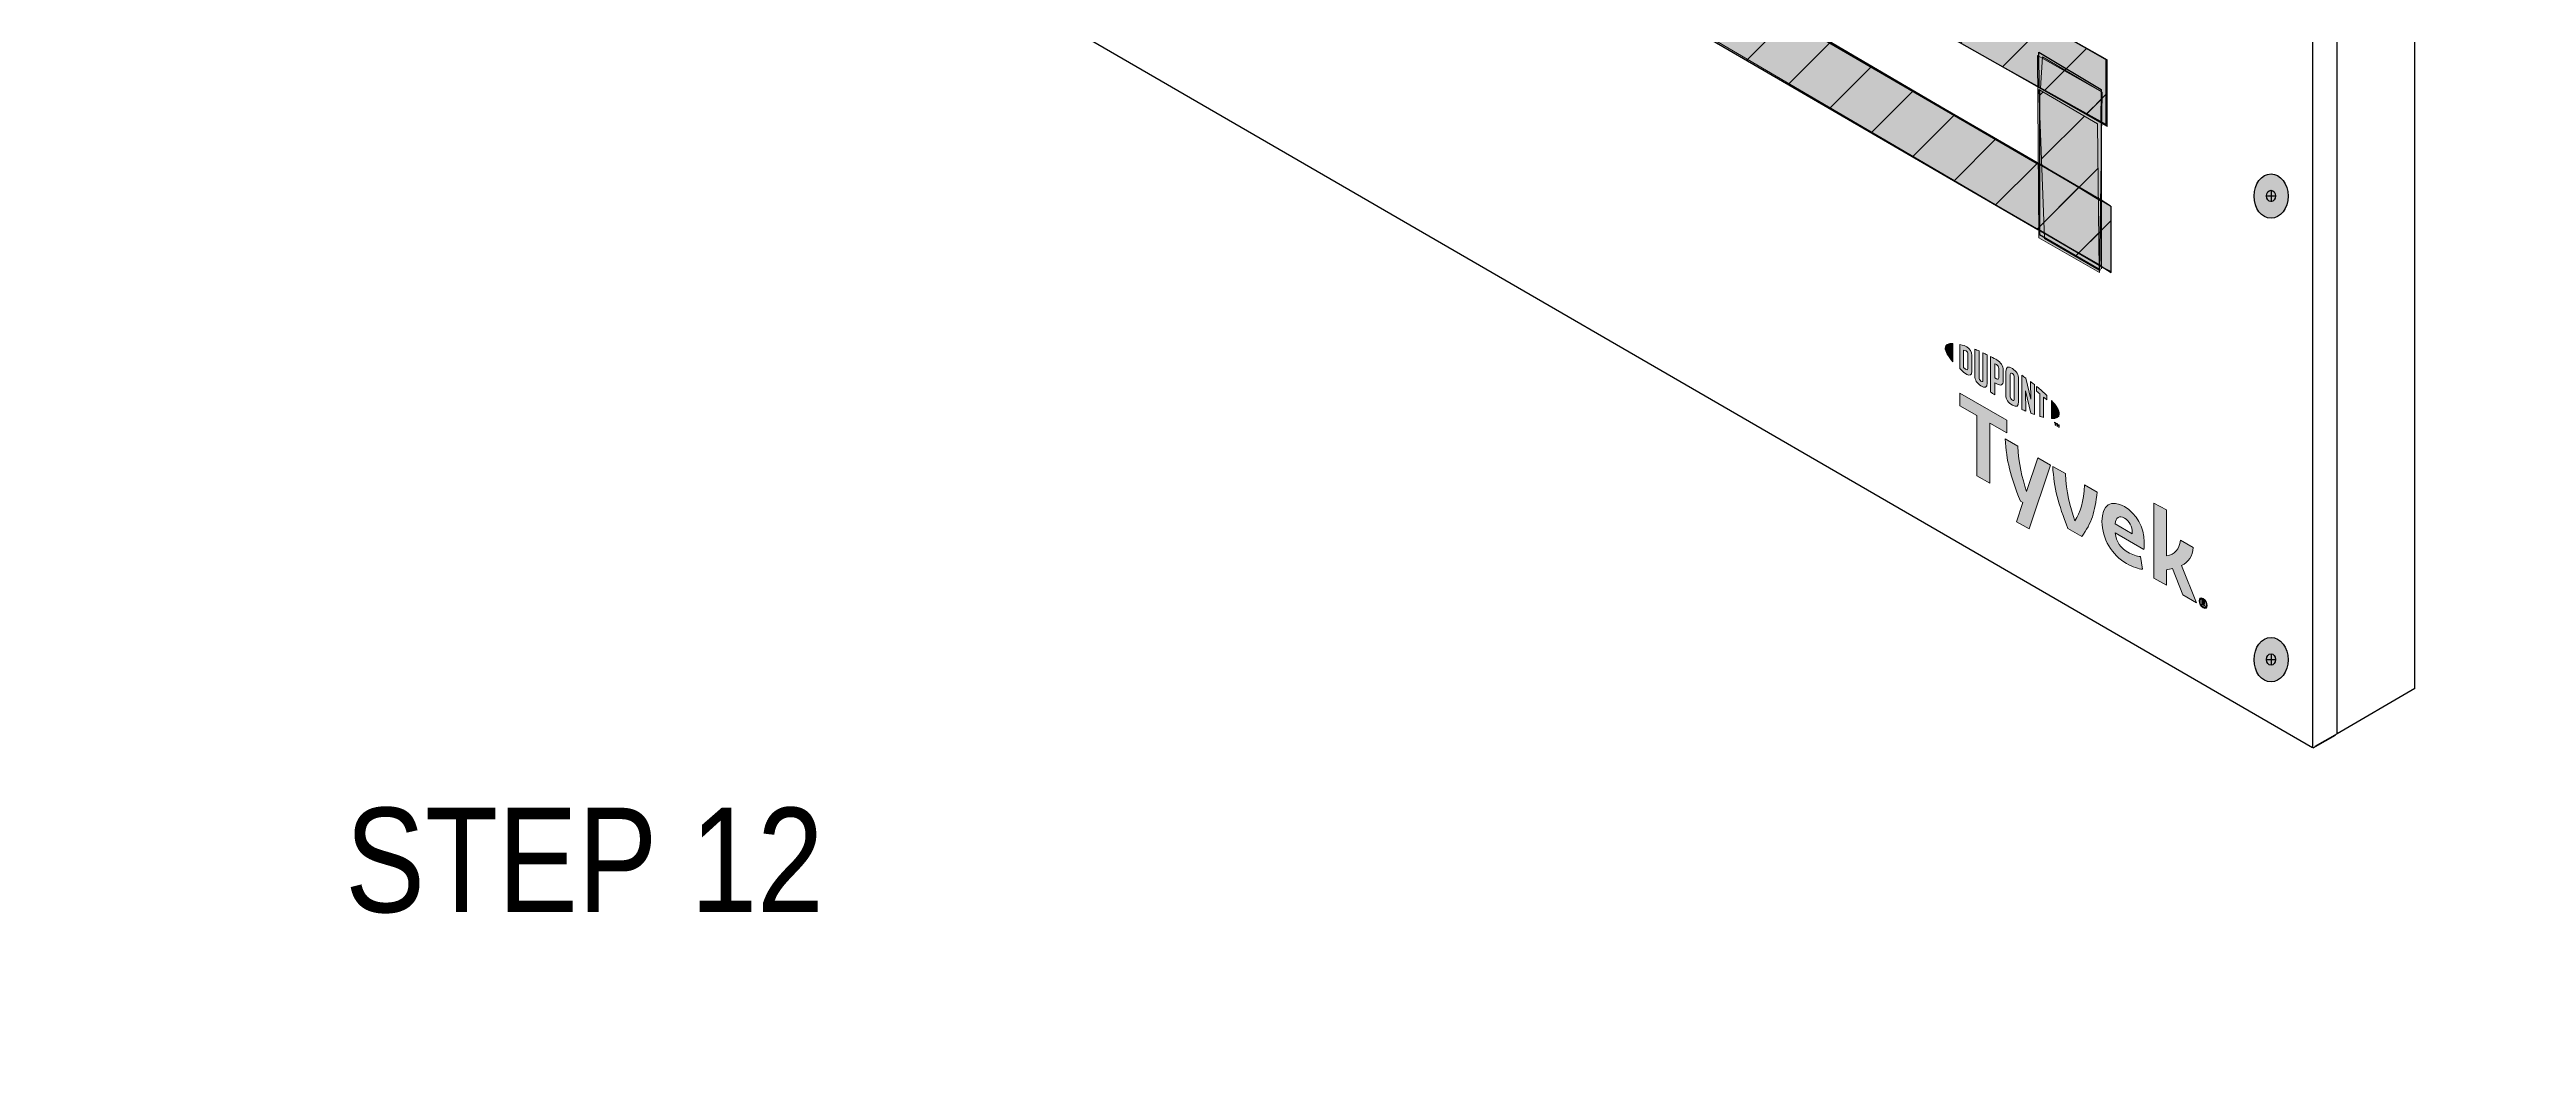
# Model space of a CAD drawing. Extents: x -1140 to 5605, y -816 to 2382.
# Drawn here: x 4061 to 4596, y 889 to 1106 of the extents above; entities that cross this region are included whole.
import ezdxf

# ---------------------------------------------------------------- set-up
doc = ezdxf.new("R2010")
doc.units = 0
doc.header["$MEASUREMENT"] = 0
doc.linetypes.add('AI-Linetype-95', pattern=[27, 18, -9])
for name, color, linetype, lineweight in [('.ATI-HATCH', 7, 'Continuous', 0), ('.ATI-TEXT', 7, 'Continuous', 0), ('G-ANNO-TTLB', 7, 'Continuous', 0), ('Layer 12', 7, 'Continuous', 0), ('TYVEK', 7, 'Continuous', 0), ('wall scratch', 7, 'Continuous', 0), ('X-REF - TRACED', 7, 'Continuous', 0)]:
    doc.layers.add(name, color=color, linetype=linetype, lineweight=lineweight)
pattern_1 = [(45, (0, 0), (-7.071067, 7.07107), [])]

# ---------------------------------------------------------------- blocks, each defined once
blk = doc.blocks.new('Block_64')
at = {"layer": 'wall scratch', "color": 18, "lineweight": 25, "true_color": 0x000000}
for points in [[(4281.07, 1111.74)], [(4549.94, 956.08)]]:
    blk.add_lwpolyline(points, dxfattribs=at)
blk = doc.blocks.new('Block_98')
at = {"layer": 'TYVEK', "color": 1, "lineweight": 25, "true_color": 0xff0000}
for points in [[(4072.13, 965.55)], [(4115.89, 940.28)]]:
    blk.add_lwpolyline(points, dxfattribs=at)
blk = doc.blocks.new('Block_99')
at = {"layer": 'TYVEK', "color": 1, "lineweight": 25, "true_color": 0xff0000}
for points in [[(4115.89, 960.86)], [(4115.89, 940.28)]]:
    blk.add_lwpolyline(points, dxfattribs=at)
blk = doc.blocks.new('Block_246')
at = {"layer": 'TYVEK', "color": 1, "lineweight": 25, "true_color": 0xff0000}
for points in [[(4455.1, 917.71)], [(4498.86, 892.44)]]:
    blk.add_lwpolyline(points, dxfattribs=at)
blk = doc.blocks.new('Block_247')
at = {"layer": 'TYVEK', "color": 1, "lineweight": 25, "true_color": 0xff0000}
for points in [[(4498.86, 913.02)], [(4498.86, 892.44)]]:
    blk.add_lwpolyline(points, dxfattribs=at)
blk = doc.blocks.new('Block_264')
at = {"layer": 'TYVEK', "true_color": 0x003b71, "transparency": 33554687}
h = blk.add_hatch(color=156, dxfattribs=at)
h.dxf.hatch_style = 2
edge = h.paths.add_edge_path()
edge.add_ellipse((4540.52, 974.82), major_axis=(0, 4.78), ratio=0.766948, start_angle=0, end_angle=360)
at = {"layer": 'TYVEK', "color": 18, "lineweight": 25, "true_color": 0x000000}
for p, q in [((4539.55, 974.85), (4541.49, 974.85)), ((4540.52, 976.08), (4540.52, 973.61))]:
    blk.add_line(p, q, dxfattribs=at)
for centre, major_axis, ratio in [((4540.52, 974.82), (0, 4.78), 0.766948), ((4540.52, 974.85), (0, 1.23), 0.788846)]:
    blk.add_ellipse(centre, major_axis=major_axis, ratio=ratio, dxfattribs=at)
blk = doc.blocks.new('Block_267')
at = {"layer": 'TYVEK', "true_color": 0x003b71, "transparency": 33554687}
h = blk.add_hatch(color=156, dxfattribs=at)
h.dxf.hatch_style = 2
edge = h.paths.add_edge_path()
edge.add_ellipse((4540.52, 1074.78), major_axis=(0, 4.78), ratio=0.766948, start_angle=0, end_angle=360)
at = {"layer": 'TYVEK', "color": 18, "lineweight": 25, "true_color": 0x000000}
for p, q in [((4539.55, 1074.81), (4541.49, 1074.81)), ((4540.52, 1076.04), (4540.52, 1073.57))]:
    blk.add_line(p, q, dxfattribs=at)
blk.add_lwpolyline([(4540.01, 1069.67)], dxfattribs=at)
for centre, major_axis, ratio in [((4540.52, 1074.78), (0, 4.78), 0.766948), ((4540.52, 1074.81), (0, 1.23), 0.788846)]:
    blk.add_ellipse(centre, major_axis=major_axis, ratio=ratio, dxfattribs=at)
blk = doc.blocks.new('Block_268')
at = {"layer": 'TYVEK', "color": 2, "lineweight": 25, "true_color": 0xffff00}
for points in [[(4376.13, 1351.45)], [(4376.13, 1050.05)]]:
    blk.add_lwpolyline(points, dxfattribs=at)
blk = doc.blocks.new('Block_269')
at = {"layer": 'TYVEK', "color": 1, "lineweight": 25, "true_color": 0xff0000}
for points in [[(4376.33, 1375.55)], [(4376.33, 1050.34)]]:
    blk.add_lwpolyline(points, dxfattribs=at)
blk = doc.blocks.new('Block_475')
at = {"layer": 'X-REF - TRACED', "true_color": 0x848484, "transparency": 33554687}
h = blk.add_hatch(color=252, dxfattribs=at)
h.dxf.hatch_style = 2
edge = h.paths.add_edge_path()
edge.add_spline(control_points=[(4470.26, 1042.02), (4470.26, 1041.29), (4470.87, 1040.26), (4471.94, 1039.07), (4471.94, 1039.07), (4471.94, 1043.01), (4471.94, 1043.01), (4470.87, 1043.05), (4470.26, 1042.73), (4470.26, 1042.02)], knot_values=[0, 0, 0, 0, 1, 1, 1, 2, 2, 2, 3, 3, 3, 3], degree=3, periodic=0)
h = blk.add_hatch(color=252, dxfattribs=at)
h.dxf.hatch_style = 2
edge = h.paths.add_edge_path()
edge.add_spline(control_points=[(4475.14, 1037.58), (4475.14, 1037.28), (4474.98, 1037.27), (4474.8, 1037.38), (4474.65, 1037.47), (4474.42, 1037.66), (4474.23, 1037.83), (4474.23, 1037.83), (4474.23, 1041.59), (4474.23, 1041.59), (4474.42, 1041.54), (4474.65, 1041.47), (4474.8, 1041.39), (4474.98, 1041.28), (4475.14, 1041.09), (4475.14, 1040.78), (4475.14, 1040.78), (4475.14, 1037.58), (4475.14, 1037.58)], knot_values=[0, 0, 0, 0, 1, 1, 1, 2, 2, 2, 3, 3, 3, 4, 4, 4, 5, 5, 5, 6, 6, 6, 6], degree=3, periodic=0)
edge = h.paths.add_edge_path()
edge.add_spline(control_points=[(4474.92, 1042.3), (4474.62, 1042.47), (4474.19, 1042.62), (4473.41, 1042.8), (4473.41, 1042.8), (4473.41, 1037.57), (4473.41, 1037.57), (4474.1, 1036.94), (4474.62, 1036.5), (4474.92, 1036.32), (4475.61, 1035.93), (4475.99, 1036.19), (4475.99, 1036.96), (4475.99, 1036.96), (4475.99, 1040.43), (4475.99, 1040.43), (4475.99, 1041.2), (4475.61, 1041.91), (4474.92, 1042.3)], knot_values=[0, 0, 0, 0, 1, 1, 1, 2, 2, 2, 3, 3, 3, 4, 4, 4, 5, 5, 5, 6, 6, 6, 6], degree=3, periodic=0)
h = blk.add_hatch(color=252, dxfattribs=at)
h.dxf.hatch_style = 2
edge = h.paths.add_edge_path()
edge.add_spline(control_points=[(4478.39, 1035.1), (4478.39, 1034.8), (4478.3, 1034.66), (4477.97, 1034.89), (4477.64, 1035.13), (4477.56, 1035.33), (4477.56, 1035.69), (4477.56, 1035.69), (4477.56, 1041.38), (4477.56, 1041.38), (4477.34, 1041.47), (4476.86, 1041.67), (4476.66, 1041.76), (4476.66, 1041.76), (4476.66, 1036.01), (4476.66, 1036.01), (4476.66, 1035.09), (4477.05, 1034.51), (4477.97, 1033.86), (4478.81, 1033.26), (4479.32, 1033.45), (4479.32, 1034.47), (4479.32, 1034.47), (4479.32, 1040.54), (4479.32, 1040.54), (4479.15, 1040.63), (4478.57, 1040.91), (4478.39, 1041), (4478.39, 1041), (4478.39, 1035.1), (4478.39, 1035.1)], knot_values=[0, 0, 0, 0, 1, 1, 1, 2, 2, 2, 3, 3, 3, 4, 4, 4, 5, 5, 5, 6, 6, 6, 7, 7, 7, 8, 8, 8, 9, 9, 9, 10, 10, 10, 10], degree=3, periodic=0)
h = blk.add_hatch(color=252, dxfattribs=at)
h.dxf.hatch_style = 2
edge = h.paths.add_edge_path()
edge.add_spline(control_points=[(4481.8, 1035.62), (4481.8, 1035.29), (4481.7, 1035.19), (4481.32, 1035.4), (4481.32, 1035.4), (4480.99, 1035.59), (4480.99, 1035.59), (4480.99, 1035.59), (4480.99, 1038.61), (4480.99, 1038.61), (4481.14, 1038.54), (4481.22, 1038.5), (4481.31, 1038.44), (4481.72, 1038.21), (4481.8, 1037.98), (4481.8, 1037.64), (4481.8, 1037.64), (4481.8, 1035.62), (4481.8, 1035.62)], knot_values=[0, 0, 0, 0, 1, 1, 1, 2, 2, 2, 3, 3, 3, 4, 4, 4, 5, 5, 5, 6, 6, 6, 6], degree=3, periodic=0)
edge = h.paths.add_edge_path()
edge.add_spline(control_points=[(4481.36, 1039.48), (4481.2, 1039.58), (4480.6, 1039.9), (4480.06, 1040.17), (4480.06, 1040.17), (4480.06, 1032.52), (4480.06, 1032.52), (4480.24, 1032.4), (4480.73, 1032.09), (4480.99, 1031.93), (4480.99, 1031.93), (4480.99, 1034.53), (4480.99, 1034.53), (4480.99, 1034.53), (4481.36, 1034.32), (4481.36, 1034.32), (4482.34, 1033.75), (4482.75, 1034.02), (4482.75, 1035), (4482.75, 1035), (4482.75, 1037.25), (4482.75, 1037.25), (4482.75, 1038.2), (4482.29, 1038.94), (4481.36, 1039.48)], knot_values=[0, 0, 0, 0, 1, 1, 1, 2, 2, 2, 3, 3, 3, 4, 4, 4, 5, 5, 5, 6, 6, 6, 7, 7, 7, 8, 8, 8, 8], degree=3, periodic=0)
h = blk.add_hatch(color=252, dxfattribs=at)
h.dxf.hatch_style = 2
edge = h.paths.add_edge_path()
edge.add_spline(control_points=[(4485.16, 1031.02), (4485.16, 1030.71), (4485.07, 1030.61), (4484.74, 1030.79), (4484.39, 1030.97), (4484.3, 1031.2), (4484.3, 1031.51), (4484.3, 1031.51), (4484.3, 1036.28), (4484.3, 1036.28), (4484.3, 1036.59), (4484.39, 1036.71), (4484.74, 1036.51), (4485.07, 1036.3), (4485.16, 1036.09), (4485.16, 1035.79), (4485.16, 1035.79), (4485.16, 1031.02), (4485.16, 1031.02)], knot_values=[0, 0, 0, 0, 1, 1, 1, 2, 2, 2, 3, 3, 3, 4, 4, 4, 5, 5, 5, 6, 6, 6, 6], degree=3, periodic=0)
edge = h.paths.add_edge_path()
edge.add_spline(control_points=[(4484.74, 1037.58), (4483.87, 1038.13), (4483.35, 1037.98), (4483.35, 1036.98), (4483.35, 1036.98), (4483.35, 1031.97), (4483.35, 1031.97), (4483.35, 1030.91), (4483.82, 1030.2), (4484.74, 1029.71), (4485.63, 1029.24), (4486.1, 1029.36), (4486.1, 1030.49), (4486.1, 1030.49), (4486.1, 1035.27), (4486.1, 1035.27), (4486.1, 1036.35), (4485.68, 1036.98), (4484.74, 1037.58)], knot_values=[0, 0, 0, 0, 1, 1, 1, 2, 2, 2, 3, 3, 3, 4, 4, 4, 5, 5, 5, 6, 6, 6, 6], degree=3, periodic=0)
h = blk.add_hatch(color=252, dxfattribs=at)
h.dxf.hatch_style = 2
edge = h.paths.add_edge_path()
edge.add_spline(control_points=[(4488.71, 1031.02), (4488.71, 1031.02), (4487.67, 1035.51), (4487.67, 1035.51), (4487.38, 1035.72), (4487.04, 1035.96), (4486.78, 1036.14), (4486.78, 1036.14), (4486.78, 1028.79), (4486.78, 1028.79), (4486.96, 1028.71), (4487.44, 1028.5), (4487.68, 1028.39), (4487.68, 1028.39), (4487.61, 1032.76), (4487.61, 1032.76), (4487.61, 1032.76), (4488.71, 1027.97), (4488.71, 1027.97), (4488.94, 1027.87), (4489.28, 1027.75), (4489.51, 1027.67), (4489.51, 1027.67), (4489.51, 1034.12), (4489.51, 1034.12), (4489.27, 1034.31), (4488.85, 1034.64), (4488.64, 1034.79), (4488.64, 1034.79), (4488.71, 1031.02), (4488.71, 1031.02)], knot_values=[0, 0, 0, 0, 1, 1, 1, 2, 2, 2, 3, 3, 3, 4, 4, 4, 5, 5, 5, 6, 6, 6, 7, 7, 7, 8, 8, 8, 9, 9, 9, 10, 10, 10, 10], degree=3, periodic=0)
h = blk.add_hatch(color=252, dxfattribs=at)
h.dxf.hatch_style = 2
edge = h.paths.add_edge_path()
edge.add_spline(control_points=[(4489.97, 1032.72), (4490.2, 1032.54), (4490.43, 1032.36), (4490.65, 1032.17), (4490.65, 1032.17), (4490.65, 1027.29), (4490.65, 1027.29), (4490.86, 1027.22), (4491.24, 1027.12), (4491.49, 1027.06), (4491.49, 1027.06), (4491.49, 1031.45), (4491.49, 1031.45), (4491.74, 1031.24), (4491.97, 1031.04), (4492.18, 1030.85), (4492.18, 1030.85), (4492.18, 1031.79), (4492.18, 1031.79), (4491.52, 1032.44), (4490.8, 1033.06), (4489.97, 1033.74), (4489.97, 1033.74), (4489.97, 1032.72), (4489.97, 1032.72)], knot_values=[0, 0, 0, 0, 1, 1, 1, 2, 2, 2, 3, 3, 3, 4, 4, 4, 5, 5, 5, 6, 6, 6, 7, 7, 7, 8, 8, 8, 8], degree=3, periodic=0)
h = blk.add_hatch(color=252, dxfattribs=at)
h.dxf.hatch_style = 2
edge = h.paths.add_edge_path()
edge.add_spline(control_points=[(4494.87, 1027.81), (4494.87, 1027.09), (4494.25, 1026.76), (4493.19, 1026.8), (4493.19, 1026.8), (4493.19, 1030.74), (4493.19, 1030.74), (4494.25, 1029.55), (4494.87, 1028.52), (4494.87, 1027.81)], knot_values=[0, 0, 0, 0, 1, 1, 1, 2, 2, 2, 3, 3, 3, 3], degree=3, periodic=0)
h = blk.add_hatch(color=252, dxfattribs=at)
h.dxf.hatch_style = 2
edge = h.paths.add_edge_path()
edge.add_spline(control_points=[(4494.37, 1025.72), (4494.37, 1025.72), (4494.47, 1025.66), (4494.47, 1025.66), (4494.47, 1025.66), (4494.62, 1025.31), (4494.62, 1025.31), (4494.62, 1025.31), (4494.77, 1025.49), (4494.77, 1025.49), (4494.77, 1025.49), (4494.87, 1025.44), (4494.87, 1025.44), (4494.87, 1025.44), (4494.87, 1024.87), (4494.87, 1024.87), (4494.87, 1024.87), (4494.77, 1024.92), (4494.77, 1024.92), (4494.77, 1024.92), (4494.77, 1025.32), (4494.77, 1025.32), (4494.77, 1025.32), (4494.62, 1025.14), (4494.62, 1025.14), (4494.62, 1025.14), (4494.61, 1025.15), (4494.61, 1025.15), (4494.61, 1025.15), (4494.46, 1025.51), (4494.46, 1025.51), (4494.46, 1025.51), (4494.46, 1025.1), (4494.46, 1025.1), (4494.46, 1025.1), (4494.37, 1025.15), (4494.37, 1025.15), (4494.37, 1025.15), (4494.37, 1025.72), (4494.37, 1025.72)], knot_values=[0, 0, 0, 0, 1, 1, 1, 2, 2, 2, 3, 3, 3, 4, 4, 4, 5, 5, 5, 6, 6, 6, 7, 7, 7, 8, 8, 8, 9, 9, 9, 10, 10, 10, 11, 11, 11, 12, 12, 12, 13, 13, 13, 13], degree=3, periodic=0)
edge = h.paths.add_edge_path()
edge.add_spline(control_points=[(4494.01, 1025.83), (4494.01, 1025.83), (4493.86, 1025.92), (4493.86, 1025.92), (4493.86, 1025.92), (4493.86, 1026.02), (4493.86, 1026.02), (4493.86, 1026.02), (4494.26, 1025.78), (4494.26, 1025.78), (4494.26, 1025.78), (4494.26, 1025.68), (4494.26, 1025.68), (4494.26, 1025.68), (4494.11, 1025.77), (4494.11, 1025.77), (4494.11, 1025.77), (4494.11, 1025.3), (4494.11, 1025.3), (4494.11, 1025.3), (4494.01, 1025.36), (4494.01, 1025.36), (4494.01, 1025.36), (4494.01, 1025.83), (4494.01, 1025.83)], knot_values=[0, 0, 0, 0, 1, 1, 1, 2, 2, 2, 3, 3, 3, 4, 4, 4, 5, 5, 5, 6, 6, 6, 7, 7, 7, 8, 8, 8, 8], degree=3, periodic=0)
at = {"layer": 'X-REF - TRACED'}
for points, knots in [([(4470.26, 1042.02), (4470.26, 1041.29), (4470.87, 1040.26), (4471.94, 1039.07), (4471.94, 1039.07), (4471.94, 1043.01), (4471.94, 1043.01), (4470.87, 1043.05), (4470.26, 1042.73), (4470.26, 1042.02)], [0, 0, 0, 0, 1, 1, 1, 2, 2, 2, 3, 3, 3, 3]), ([(4474.92, 1042.3), (4474.62, 1042.47), (4474.19, 1042.62), (4473.41, 1042.8), (4473.41, 1042.8), (4473.41, 1037.57), (4473.41, 1037.57), (4474.1, 1036.94), (4474.62, 1036.5), (4474.92, 1036.32), (4475.61, 1035.93), (4475.99, 1036.19), (4475.99, 1036.96), (4475.99, 1036.96), (4475.99, 1040.43), (4475.99, 1040.43), (4475.99, 1041.2), (4475.61, 1041.91), (4474.92, 1042.3)], [0, 0, 0, 0, 1, 1, 1, 2, 2, 2, 3, 3, 3, 4, 4, 4, 5, 5, 5, 6, 6, 6, 6]), ([(4475.14, 1037.58), (4475.14, 1037.28), (4474.98, 1037.27), (4474.8, 1037.38), (4474.65, 1037.47), (4474.42, 1037.66), (4474.23, 1037.83), (4474.23, 1037.83), (4474.23, 1041.59), (4474.23, 1041.59), (4474.42, 1041.54), (4474.65, 1041.47), (4474.8, 1041.39), (4474.98, 1041.28), (4475.14, 1041.09), (4475.14, 1040.78), (4475.14, 1040.78), (4475.14, 1037.58), (4475.14, 1037.58)], [0, 0, 0, 0, 1, 1, 1, 2, 2, 2, 3, 3, 3, 4, 4, 4, 5, 5, 5, 6, 6, 6, 6]), ([(4478.39, 1035.1), (4478.39, 1034.8), (4478.3, 1034.66), (4477.97, 1034.89), (4477.64, 1035.13), (4477.56, 1035.33), (4477.56, 1035.69), (4477.56, 1035.69), (4477.56, 1041.38), (4477.56, 1041.38), (4477.34, 1041.47), (4476.86, 1041.67), (4476.66, 1041.76), (4476.66, 1041.76), (4476.66, 1036.01), (4476.66, 1036.01), (4476.66, 1035.09), (4477.05, 1034.51), (4477.97, 1033.86), (4478.81, 1033.26), (4479.32, 1033.45), (4479.32, 1034.47), (4479.32, 1034.47), (4479.32, 1040.54), (4479.32, 1040.54), (4479.15, 1040.63), (4478.57, 1040.91), (4478.39, 1041), (4478.39, 1041), (4478.39, 1035.1), (4478.39, 1035.1)], [0, 0, 0, 0, 1, 1, 1, 2, 2, 2, 3, 3, 3, 4, 4, 4, 5, 5, 5, 6, 6, 6, 7, 7, 7, 8, 8, 8, 9, 9, 9, 10, 10, 10, 10]), ([(4481.36, 1039.48), (4481.2, 1039.58), (4480.6, 1039.9), (4480.06, 1040.17), (4480.06, 1040.17), (4480.06, 1032.52), (4480.06, 1032.52), (4480.24, 1032.4), (4480.73, 1032.09), (4480.99, 1031.93), (4480.99, 1031.93), (4480.99, 1034.53), (4480.99, 1034.53), (4480.99, 1034.53), (4481.36, 1034.32), (4481.36, 1034.32), (4482.34, 1033.75), (4482.75, 1034.02), (4482.75, 1035), (4482.75, 1035), (4482.75, 1037.25), (4482.75, 1037.25), (4482.75, 1038.2), (4482.29, 1038.94), (4481.36, 1039.48)], [0, 0, 0, 0, 1, 1, 1, 2, 2, 2, 3, 3, 3, 4, 4, 4, 5, 5, 5, 6, 6, 6, 7, 7, 7, 8, 8, 8, 8]), ([(4481.8, 1035.62), (4481.8, 1035.29), (4481.7, 1035.19), (4481.32, 1035.4), (4481.32, 1035.4), (4480.99, 1035.59), (4480.99, 1035.59), (4480.99, 1035.59), (4480.99, 1038.61), (4480.99, 1038.61), (4481.14, 1038.54), (4481.22, 1038.5), (4481.31, 1038.44), (4481.72, 1038.21), (4481.8, 1037.98), (4481.8, 1037.64), (4481.8, 1037.64), (4481.8, 1035.62), (4481.8, 1035.62)], [0, 0, 0, 0, 1, 1, 1, 2, 2, 2, 3, 3, 3, 4, 4, 4, 5, 5, 5, 6, 6, 6, 6]), ([(4484.74, 1037.58), (4483.87, 1038.13), (4483.35, 1037.98), (4483.35, 1036.98), (4483.35, 1036.98), (4483.35, 1031.97), (4483.35, 1031.97), (4483.35, 1030.91), (4483.82, 1030.2), (4484.74, 1029.71), (4485.63, 1029.24), (4486.1, 1029.36), (4486.1, 1030.49), (4486.1, 1030.49), (4486.1, 1035.27), (4486.1, 1035.27), (4486.1, 1036.35), (4485.68, 1036.98), (4484.74, 1037.58)], [0, 0, 0, 0, 1, 1, 1, 2, 2, 2, 3, 3, 3, 4, 4, 4, 5, 5, 5, 6, 6, 6, 6]), ([(4485.16, 1031.02), (4485.16, 1030.71), (4485.07, 1030.61), (4484.74, 1030.79), (4484.39, 1030.97), (4484.3, 1031.2), (4484.3, 1031.51), (4484.3, 1031.51), (4484.3, 1036.28), (4484.3, 1036.28), (4484.3, 1036.59), (4484.39, 1036.71), (4484.74, 1036.51), (4485.07, 1036.3), (4485.16, 1036.09), (4485.16, 1035.79), (4485.16, 1035.79), (4485.16, 1031.02), (4485.16, 1031.02)], [0, 0, 0, 0, 1, 1, 1, 2, 2, 2, 3, 3, 3, 4, 4, 4, 5, 5, 5, 6, 6, 6, 6]), ([(4488.71, 1031.02), (4488.71, 1031.02), (4487.67, 1035.51), (4487.67, 1035.51), (4487.38, 1035.72), (4487.04, 1035.96), (4486.78, 1036.14), (4486.78, 1036.14), (4486.78, 1028.79), (4486.78, 1028.79), (4486.96, 1028.71), (4487.44, 1028.5), (4487.68, 1028.39), (4487.68, 1028.39), (4487.61, 1032.76), (4487.61, 1032.76), (4487.61, 1032.76), (4488.71, 1027.97), (4488.71, 1027.97), (4488.94, 1027.87), (4489.28, 1027.75), (4489.51, 1027.67), (4489.51, 1027.67), (4489.51, 1034.12), (4489.51, 1034.12), (4489.27, 1034.31), (4488.85, 1034.64), (4488.64, 1034.79), (4488.64, 1034.79), (4488.71, 1031.02), (4488.71, 1031.02)], [0, 0, 0, 0, 1, 1, 1, 2, 2, 2, 3, 3, 3, 4, 4, 4, 5, 5, 5, 6, 6, 6, 7, 7, 7, 8, 8, 8, 9, 9, 9, 10, 10, 10, 10]), ([(4489.97, 1032.72), (4490.2, 1032.54), (4490.43, 1032.36), (4490.65, 1032.17), (4490.65, 1032.17), (4490.65, 1027.29), (4490.65, 1027.29), (4490.86, 1027.22), (4491.24, 1027.12), (4491.49, 1027.06), (4491.49, 1027.06), (4491.49, 1031.45), (4491.49, 1031.45), (4491.74, 1031.24), (4491.97, 1031.04), (4492.18, 1030.85), (4492.18, 1030.85), (4492.18, 1031.79), (4492.18, 1031.79), (4491.52, 1032.44), (4490.8, 1033.06), (4489.97, 1033.74), (4489.97, 1033.74), (4489.97, 1032.72), (4489.97, 1032.72)], [0, 0, 0, 0, 1, 1, 1, 2, 2, 2, 3, 3, 3, 4, 4, 4, 5, 5, 5, 6, 6, 6, 7, 7, 7, 8, 8, 8, 8]), ([(4494.87, 1027.81), (4494.87, 1027.09), (4494.25, 1026.76), (4493.19, 1026.8), (4493.19, 1026.8), (4493.19, 1030.74), (4493.19, 1030.74), (4494.25, 1029.55), (4494.87, 1028.52), (4494.87, 1027.81)], [0, 0, 0, 0, 1, 1, 1, 2, 2, 2, 3, 3, 3, 3]), ([(4494.01, 1025.83), (4494.01, 1025.83), (4493.86, 1025.92), (4493.86, 1025.92), (4493.86, 1025.92), (4493.86, 1026.02), (4493.86, 1026.02), (4493.86, 1026.02), (4494.26, 1025.78), (4494.26, 1025.78), (4494.26, 1025.78), (4494.26, 1025.68), (4494.26, 1025.68), (4494.26, 1025.68), (4494.11, 1025.77), (4494.11, 1025.77), (4494.11, 1025.77), (4494.11, 1025.3), (4494.11, 1025.3), (4494.11, 1025.3), (4494.01, 1025.36), (4494.01, 1025.36), (4494.01, 1025.36), (4494.01, 1025.83), (4494.01, 1025.83)], [0, 0, 0, 0, 1, 1, 1, 2, 2, 2, 3, 3, 3, 4, 4, 4, 5, 5, 5, 6, 6, 6, 7, 7, 7, 8, 8, 8, 8]), ([(4494.37, 1025.72), (4494.37, 1025.72), (4494.47, 1025.66), (4494.47, 1025.66), (4494.47, 1025.66), (4494.62, 1025.31), (4494.62, 1025.31), (4494.62, 1025.31), (4494.77, 1025.49), (4494.77, 1025.49), (4494.77, 1025.49), (4494.87, 1025.44), (4494.87, 1025.44), (4494.87, 1025.44), (4494.87, 1024.87), (4494.87, 1024.87), (4494.87, 1024.87), (4494.77, 1024.92), (4494.77, 1024.92), (4494.77, 1024.92), (4494.77, 1025.32), (4494.77, 1025.32), (4494.77, 1025.32), (4494.62, 1025.14), (4494.62, 1025.14), (4494.62, 1025.14), (4494.61, 1025.15), (4494.61, 1025.15), (4494.61, 1025.15), (4494.46, 1025.51), (4494.46, 1025.51), (4494.46, 1025.51), (4494.46, 1025.1), (4494.46, 1025.1), (4494.46, 1025.1), (4494.37, 1025.15), (4494.37, 1025.15), (4494.37, 1025.15), (4494.37, 1025.72), (4494.37, 1025.72)], [0, 0, 0, 0, 1, 1, 1, 2, 2, 2, 3, 3, 3, 4, 4, 4, 5, 5, 5, 6, 6, 6, 7, 7, 7, 8, 8, 8, 9, 9, 9, 10, 10, 10, 11, 11, 11, 12, 12, 12, 13, 13, 13, 13])]:
    blk.add_open_spline(points, degree=3, knots=knots, dxfattribs=at)
blk = doc.blocks.new('Block_479')
at = {"layer": 'X-REF - TRACED', "true_color": 0x848484, "transparency": 33554687}
h = blk.add_hatch(color=252, dxfattribs=at)
h.dxf.hatch_style = 2
h.paths.add_polyline_path([(4483.52, 1026.48), (4473.41, 1032.31), (4473.41, 1029.57), (4477.06, 1027.46), (4477.06, 1014.47), (4479.87, 1012.85), (4479.87, 1025.84), (4483.52, 1023.74)])
h = blk.add_hatch(color=252, dxfattribs=at)
h.dxf.hatch_style = 2
edge = h.paths.add_edge_path()
edge.add_spline(control_points=[(4500.31, 1012.54), (4500.13, 1008.79), (4499.38, 1006.62), (4498.23, 1004.74), (4497.11, 1007.93), (4496.38, 1010.96), (4496.17, 1014.93), (4496.17, 1014.93), (4493.44, 1016.5), (4493.44, 1016.5), (4493.74, 1011.81), (4494.62, 1008.4), (4496.74, 1003.11), (4496.74, 1003.11), (4499.74, 1001.38), (4499.74, 1001.38), (4501.78, 1004.27), (4502.62, 1006.68), (4503.01, 1010.97), (4503.01, 1010.97), (4500.31, 1012.54), (4500.31, 1012.54)], knot_values=[0, 0, 0, 0, 1, 1, 1, 2, 2, 2, 3, 3, 3, 4, 4, 4, 5, 5, 5, 6, 6, 6, 7, 7, 7, 7], degree=3, periodic=0)
h = blk.add_hatch(color=252, dxfattribs=at)
h.dxf.hatch_style = 2
edge = h.paths.add_edge_path()
edge.add_spline(control_points=[(4506.88, 1004.09), (4506.88, 1004.09), (4510.6, 1001.94), (4510.6, 1001.94), (4510.6, 1001.94), (4510.6, 1002.21), (4510.6, 1002.21), (4510.6, 1003.47), (4510.01, 1004.73), (4508.93, 1005.35), (4507.8, 1006.01), (4507.05, 1005.52), (4506.88, 1004.09)], knot_values=[0, 0, 0, 0, 1, 1, 1, 2, 2, 2, 3, 3, 3, 4, 4, 4, 4], degree=3, periodic=0)
edge = h.paths.add_edge_path()
edge.add_spline(control_points=[(4512.82, 994.32), (4511.96, 994.37), (4510.68, 994.79), (4509.39, 995.54), (4506.23, 997.36), (4504.07, 1000.9), (4504.07, 1004.63), (4504.07, 1008.2), (4506.05, 1009.49), (4508.93, 1007.82), (4511.5, 1006.34), (4513.19, 1003.28), (4513.19, 1000.26), (4513.19, 999.59), (4513.15, 999.03), (4513.11, 998.6), (4513.11, 998.6), (4506.91, 1002.18), (4506.91, 1002.18), (4507.17, 1000.23), (4508.09, 998.89), (4509.66, 997.98), (4510.62, 997.43), (4511.54, 997.14), (4512.39, 997.06), (4512.39, 997.06), (4512.82, 994.32), (4512.82, 994.32)], knot_values=[0, 0, 0, 0, 1, 1, 1, 2, 2, 2, 3, 3, 3, 4, 4, 4, 5, 5, 5, 6, 6, 6, 7, 7, 7, 8, 8, 8, 9, 9, 9, 9], degree=3, periodic=0)
h = blk.add_hatch(color=252, dxfattribs=at)
h.dxf.hatch_style = 2
edge = h.paths.add_edge_path()
edge.add_spline(control_points=[(4521.21, 995.11), (4521.21, 995.11), (4524.47, 987.1), (4524.47, 987.1), (4524.47, 987.1), (4521.53, 988.8), (4521.53, 988.8), (4521.53, 988.8), (4519.27, 994.48), (4519.27, 994.48), (4518.86, 994.38), (4518.43, 994.29), (4517.96, 994.23), (4517.96, 994.23), (4517.96, 990.86), (4517.96, 990.86), (4517.96, 990.86), (4515.25, 992.42), (4515.25, 992.42), (4515.25, 992.42), (4515.25, 1008.54), (4515.25, 1008.54), (4515.25, 1008.54), (4517.96, 1007.13), (4517.96, 1007.13), (4517.96, 1007.13), (4517.96, 997.22), (4517.96, 997.22), (4519.8, 997.53), (4520.7, 998.58), (4521.02, 1000.58), (4521.02, 1000.58), (4523.7, 999.03), (4523.7, 999.03), (4523.65, 997.13), (4522.78, 995.9), (4521.21, 995.11)], knot_values=[0, 0, 0, 0, 1, 1, 1, 2, 2, 2, 3, 3, 3, 4, 4, 4, 5, 5, 5, 6, 6, 6, 7, 7, 7, 8, 8, 8, 9, 9, 9, 10, 10, 10, 11, 11, 11, 12, 12, 12, 12], degree=3, periodic=0)
at = {"layer": 'X-REF - TRACED'}
blk.add_lwpolyline([(4483.52, 1026.48), (4473.41, 1032.31), (4473.41, 1029.57), (4477.06, 1027.46), (4477.06, 1014.47), (4479.87, 1012.85), (4479.87, 1025.84), (4483.52, 1023.74)], close=True, dxfattribs=at)
for points, knots in [([(4500.31, 1012.54), (4500.13, 1008.79), (4499.38, 1006.62), (4498.23, 1004.74), (4497.11, 1007.93), (4496.38, 1010.96), (4496.17, 1014.93), (4496.17, 1014.93), (4493.44, 1016.5), (4493.44, 1016.5), (4493.74, 1011.81), (4494.62, 1008.4), (4496.74, 1003.11), (4496.74, 1003.11), (4499.74, 1001.38), (4499.74, 1001.38), (4501.78, 1004.27), (4502.62, 1006.68), (4503.01, 1010.97), (4503.01, 1010.97), (4500.31, 1012.54), (4500.31, 1012.54)], [0, 0, 0, 0, 1, 1, 1, 2, 2, 2, 3, 3, 3, 4, 4, 4, 5, 5, 5, 6, 6, 6, 7, 7, 7, 7]), ([(4512.82, 994.32), (4511.96, 994.37), (4510.68, 994.79), (4509.39, 995.54), (4506.23, 997.36), (4504.07, 1000.9), (4504.07, 1004.63), (4504.07, 1008.2), (4506.05, 1009.49), (4508.93, 1007.82), (4511.5, 1006.34), (4513.19, 1003.28), (4513.19, 1000.26), (4513.19, 999.59), (4513.15, 999.03), (4513.11, 998.6), (4513.11, 998.6), (4506.91, 1002.18), (4506.91, 1002.18), (4507.17, 1000.23), (4508.09, 998.89), (4509.66, 997.98), (4510.62, 997.43), (4511.54, 997.14), (4512.39, 997.06), (4512.39, 997.06), (4512.82, 994.32), (4512.82, 994.32)], [0, 0, 0, 0, 1, 1, 1, 2, 2, 2, 3, 3, 3, 4, 4, 4, 5, 5, 5, 6, 6, 6, 7, 7, 7, 8, 8, 8, 9, 9, 9, 9]), ([(4506.88, 1004.09), (4506.88, 1004.09), (4510.6, 1001.94), (4510.6, 1001.94), (4510.6, 1001.94), (4510.6, 1002.21), (4510.6, 1002.21), (4510.6, 1003.47), (4510.01, 1004.73), (4508.93, 1005.35), (4507.8, 1006.01), (4507.05, 1005.52), (4506.88, 1004.09)], [0, 0, 0, 0, 1, 1, 1, 2, 2, 2, 3, 3, 3, 4, 4, 4, 4]), ([(4521.21, 995.11), (4521.21, 995.11), (4524.47, 987.1), (4524.47, 987.1), (4524.47, 987.1), (4521.53, 988.8), (4521.53, 988.8), (4521.53, 988.8), (4519.27, 994.48), (4519.27, 994.48), (4518.86, 994.38), (4518.43, 994.29), (4517.96, 994.23), (4517.96, 994.23), (4517.96, 990.86), (4517.96, 990.86), (4517.96, 990.86), (4515.25, 992.42), (4515.25, 992.42), (4515.25, 992.42), (4515.25, 1008.54), (4515.25, 1008.54), (4515.25, 1008.54), (4517.96, 1007.13), (4517.96, 1007.13), (4517.96, 1007.13), (4517.96, 997.22), (4517.96, 997.22), (4519.8, 997.53), (4520.7, 998.58), (4521.02, 1000.58), (4521.02, 1000.58), (4523.7, 999.03), (4523.7, 999.03), (4523.65, 997.13), (4522.78, 995.9), (4521.21, 995.11)], [0, 0, 0, 0, 1, 1, 1, 2, 2, 2, 3, 3, 3, 4, 4, 4, 5, 5, 5, 6, 6, 6, 7, 7, 7, 8, 8, 8, 9, 9, 9, 10, 10, 10, 11, 11, 11, 12, 12, 12, 12])]:
    blk.add_open_spline(points, degree=3, knots=knots, dxfattribs=at)
blk = doc.blocks.new('Block_478')
at = {"layer": 'X-REF - TRACED', "true_color": 0x848484, "transparency": 33554687}
h = blk.add_hatch(color=252, dxfattribs=at)
h.dxf.hatch_style = 2
edge = h.paths.add_edge_path()
edge.add_spline(control_points=[(4490.25, 1018.34), (4490.25, 1018.34), (4487.82, 1011.09), (4487.82, 1011.09), (4486.79, 1014.13), (4486.12, 1017.06), (4485.91, 1020.85), (4485.91, 1020.85), (4483.19, 1022.42), (4483.19, 1022.42), (4483.48, 1017.73), (4484.36, 1014.32), (4486.48, 1009.03), (4486.48, 1009.03), (4487.03, 1008.71), (4487.03, 1008.71), (4487.03, 1008.71), (4485.64, 1004.57), (4485.64, 1004.57), (4485.64, 1004.57), (4488.34, 1003.01), (4488.34, 1003.01), (4488.34, 1003.01), (4492.96, 1016.78), (4492.96, 1016.78), (4492.96, 1016.78), (4490.25, 1018.34), (4490.25, 1018.34)], knot_values=[0, 0, 0, 0, 1, 1, 1, 2, 2, 2, 3, 3, 3, 4, 4, 4, 5, 5, 5, 6, 6, 6, 7, 7, 7, 8, 8, 8, 9, 9, 9, 9], degree=3, periodic=0)
at = {"layer": 'X-REF - TRACED'}
blk.add_open_spline([(4490.25, 1018.34), (4490.25, 1018.34), (4487.82, 1011.09), (4487.82, 1011.09), (4486.79, 1014.13), (4486.12, 1017.06), (4485.91, 1020.85), (4485.91, 1020.85), (4483.19, 1022.42), (4483.19, 1022.42), (4483.48, 1017.73), (4484.36, 1014.32), (4486.48, 1009.03), (4486.48, 1009.03), (4487.03, 1008.71), (4487.03, 1008.71), (4487.03, 1008.71), (4485.64, 1004.57), (4485.64, 1004.57), (4485.64, 1004.57), (4488.34, 1003.01), (4488.34, 1003.01), (4488.34, 1003.01), (4492.96, 1016.78), (4492.96, 1016.78), (4492.96, 1016.78), (4490.25, 1018.34), (4490.25, 1018.34)], degree=3, knots=[0, 0, 0, 0, 1, 1, 1, 2, 2, 2, 3, 3, 3, 4, 4, 4, 5, 5, 5, 6, 6, 6, 7, 7, 7, 8, 8, 8, 9, 9, 9, 9], dxfattribs=at)
blk.add_blockref('Block_479', (0, 0), dxfattribs=at)
blk = doc.blocks.new('Block_480')
at = {"layer": 'X-REF - TRACED', "true_color": 0x848484, "transparency": 33554687}
h = blk.add_hatch(color=252, dxfattribs=at)
h.dxf.hatch_style = 2
edge = h.paths.add_edge_path()
edge.add_spline(control_points=[(4525.77, 987.41), (4525.77, 987.41), (4525.77, 987.11), (4525.77, 987.11), (4525.77, 987.11), (4525.88, 987.05), (4525.88, 987.05), (4525.99, 986.98), (4526.05, 986.98), (4526.05, 987.1), (4526.05, 987.21), (4525.99, 987.28), (4525.88, 987.34), (4525.88, 987.34), (4525.77, 987.41), (4525.77, 987.41)], knot_values=[0, 0, 0, 0, 1, 1, 1, 2, 2, 2, 3, 3, 3, 4, 4, 4, 5, 5, 5, 5], degree=3, periodic=0)
edge = h.paths.add_edge_path()
edge.add_spline(control_points=[(4525.58, 987.71), (4525.58, 987.71), (4525.88, 987.53), (4525.88, 987.53), (4526.12, 987.39), (4526.23, 987.2), (4526.23, 986.99), (4526.23, 986.85), (4526.17, 986.78), (4526.06, 986.79), (4526.12, 986.63), (4526.2, 986.46), (4526.29, 986.27), (4526.29, 986.27), (4526.06, 986.4), (4526.06, 986.4), (4525.98, 986.57), (4525.92, 986.72), (4525.87, 986.87), (4525.87, 986.87), (4525.77, 986.93), (4525.77, 986.93), (4525.77, 986.93), (4525.77, 986.58), (4525.77, 986.58), (4525.77, 986.58), (4525.58, 986.69), (4525.58, 986.69), (4525.58, 986.69), (4525.58, 987.71), (4525.58, 987.71)], knot_values=[0, 0, 0, 0, 1, 1, 1, 2, 2, 2, 3, 3, 3, 4, 4, 4, 5, 5, 5, 6, 6, 6, 7, 7, 7, 8, 8, 8, 9, 9, 9, 10, 10, 10, 10], degree=3, periodic=0)
edge = h.paths.add_edge_path()
edge.add_spline(control_points=[(4525.89, 987.79), (4525.46, 988.03), (4525.22, 987.89), (4525.22, 987.38), (4525.22, 986.87), (4525.46, 986.45), (4525.89, 986.21), (4526.31, 985.96), (4526.56, 986.1), (4526.56, 986.61), (4526.56, 987.12), (4526.31, 987.54), (4525.89, 987.79)], knot_values=[0, 0, 0, 0, 1, 1, 1, 2, 2, 2, 3, 3, 3, 4, 4, 4, 4], degree=3, periodic=0)
edge = h.paths.add_edge_path()
edge.add_spline(control_points=[(4525.89, 987.99), (4526.42, 987.69), (4526.76, 987.1), (4526.76, 986.49), (4526.76, 985.88), (4526.41, 985.71), (4525.89, 986.01), (4525.36, 986.31), (4525.02, 986.89), (4525.02, 987.5), (4525.02, 988.11), (4525.36, 988.29), (4525.89, 987.99)], knot_values=[0, 0, 0, 0, 1, 1, 1, 2, 2, 2, 3, 3, 3, 4, 4, 4, 4], degree=3, periodic=0)
at = {"layer": 'X-REF - TRACED'}
for points, knots in [([(4525.89, 987.99), (4526.42, 987.69), (4526.76, 987.1), (4526.76, 986.49), (4526.76, 985.88), (4526.41, 985.71), (4525.89, 986.01), (4525.36, 986.31), (4525.02, 986.89), (4525.02, 987.5), (4525.02, 988.11), (4525.36, 988.29), (4525.89, 987.99)], [0, 0, 0, 0, 1, 1, 1, 2, 2, 2, 3, 3, 3, 4, 4, 4, 4]), ([(4525.89, 987.79), (4525.46, 988.03), (4525.22, 987.89), (4525.22, 987.38), (4525.22, 986.87), (4525.46, 986.45), (4525.89, 986.21), (4526.31, 985.96), (4526.56, 986.1), (4526.56, 986.61), (4526.56, 987.12), (4526.31, 987.54), (4525.89, 987.79)], [0, 0, 0, 0, 1, 1, 1, 2, 2, 2, 3, 3, 3, 4, 4, 4, 4]), ([(4525.58, 987.71), (4525.58, 987.71), (4525.88, 987.53), (4525.88, 987.53), (4526.12, 987.39), (4526.23, 987.2), (4526.23, 986.99), (4526.23, 986.85), (4526.17, 986.78), (4526.06, 986.79), (4526.12, 986.63), (4526.2, 986.46), (4526.29, 986.27), (4526.29, 986.27), (4526.06, 986.4), (4526.06, 986.4), (4525.98, 986.57), (4525.92, 986.72), (4525.87, 986.87), (4525.87, 986.87), (4525.77, 986.93), (4525.77, 986.93), (4525.77, 986.93), (4525.77, 986.58), (4525.77, 986.58), (4525.77, 986.58), (4525.58, 986.69), (4525.58, 986.69), (4525.58, 986.69), (4525.58, 987.71), (4525.58, 987.71)], [0, 0, 0, 0, 1, 1, 1, 2, 2, 2, 3, 3, 3, 4, 4, 4, 5, 5, 5, 6, 6, 6, 7, 7, 7, 8, 8, 8, 9, 9, 9, 10, 10, 10, 10]), ([(4525.77, 987.41), (4525.77, 987.41), (4525.77, 987.11), (4525.77, 987.11), (4525.77, 987.11), (4525.88, 987.05), (4525.88, 987.05), (4525.99, 986.98), (4526.05, 986.98), (4526.05, 987.1), (4526.05, 987.21), (4525.99, 987.28), (4525.88, 987.34), (4525.88, 987.34), (4525.77, 987.41), (4525.77, 987.41)], [0, 0, 0, 0, 1, 1, 1, 2, 2, 2, 3, 3, 3, 4, 4, 4, 5, 5, 5, 5])]:
    blk.add_open_spline(points, degree=3, knots=knots, dxfattribs=at)
blk = doc.blocks.new('Block_477')
at = {"layer": 'X-REF - TRACED'}
for name in ['Block_478', 'Block_480']:
    blk.add_blockref(name, (0, 0), dxfattribs=at)
blk = doc.blocks.new('Block_476')
at = {"layer": 'X-REF - TRACED'}
blk.add_blockref('Block_477', (0, 0), dxfattribs=at)
blk = doc.blocks.new('Block_474')
at = {"layer": 'X-REF - TRACED'}
for name in ['Block_475', 'Block_476']:
    blk.add_blockref(name, (0, 0), dxfattribs=at)

msp = doc.modelspace()

# ---------------------------------------------------------------- hatches: boundary and pattern name
at = {"layer": '.ATI-HATCH', "true_color": 0x808080, "transparency": 33554483}
for points in [[(4506.02, 1058.29), (4506.02, 1072.57), (4325.37, 1178.58), (4325.28, 1164.3)], [(4505.17, 1089.77), (4505.17, 1104.05), (4462.79, 1128.24), (4462.7, 1113.96)]]:
    msp.add_hatch(color=8, dxfattribs=at).paths.add_polyline_path(points)
h = msp.add_hatch(color=8, dxfattribs=at)
h.dxf.hatch_style = 2
h.paths.add_polyline_path([(4503.52, 1058.33), (4490.44, 1065.75), (4490.19, 1105.08), (4504.11, 1097.21)])
at = {"layer": 'G-ANNO-TTLB', "true_color": 0xff00ff, "transparency": 33554687}
h = msp.add_hatch(color=6, dxfattribs=at)
edge = h.paths.add_edge_path()
edge.add_spline(control_points=[(5285.56, -733.23), (5285.56, -733.23), (2356.04, -733.23), (2356.04, -733.23), (2356.04, -733.23), (2356.04, 1723.77), (2356.04, 1723.77), (2356.04, 1723.77), (5285.56, 1723.77), (5285.56, 1723.77), (5285.56, 1723.77), (5285.56, -733.23), (5285.56, -733.23)], knot_values=[0, 0, 0, 0, 1, 1, 1, 2, 2, 2, 3, 3, 3, 4, 4, 4, 4], degree=3, periodic=0)
edge = h.paths.add_edge_path()
edge.add_spline(control_points=[(2365.04, 1714.77), (2365.04, 1714.77), (2365.04, -724.23), (2365.04, -724.23), (2365.04, -724.23), (5276.56, -724.23), (5276.56, -724.23), (5276.56, -724.23), (5276.56, 1714.77), (5276.56, 1714.77), (5276.56, 1714.77), (2365.04, 1714.77), (2365.04, 1714.77)], knot_values=[0, 0, 0, 0, 1, 1, 1, 2, 2, 2, 3, 3, 3, 4, 4, 4, 4], degree=3, periodic=0)
edge.add_line((2365.04, 1714.77), (2365.04, 1714.77))
at = {"layer": 'Layer 12', "true_color": 0x000000, "transparency": 33554687}
h = msp.add_hatch(dxfattribs=at)
h.set_pattern_fill('_U', color=18, scale=10, angle=45, style=2, pattern_type=0)
h.set_pattern_definition(pattern_1)
h.paths.add_polyline_path([(4340.5, 1154.39), (4340.5, 1168.67), (4490.42, 1081.51), (4490.42, 1067.49)])
h = msp.add_hatch(dxfattribs=at)
h.set_pattern_fill('_U', color=18, scale=10, angle=45, style=2, pattern_type=0)
h.set_pattern_definition(pattern_1)
h.paths.add_polyline_path([(4471.56, 1108.9), (4471.56, 1123.42), (4504.93, 1104.33), (4504.93, 1090.31)])
at = {"layer": 'Layer 12', "true_color": 0x000000, "transparency": 33554483}
h = msp.add_hatch(dxfattribs=at)
h.set_pattern_fill('_U', color=18, scale=10, angle=45, style=2, pattern_type=0)
h.set_pattern_definition(pattern_1)
h.paths.add_polyline_path([(4503.9, 1090.62), (4490.81, 1098.05), (4491.21, 1104.8), (4503.87, 1097.35)])
at = {"layer": 'Layer 12', "true_color": 0x000000, "transparency": 33554687}
h = msp.add_hatch(dxfattribs=at)
h.set_pattern_fill('_U', color=18, scale=10, angle=45, style=2, pattern_type=0)
h.set_pattern_definition(pattern_1)
h.paths.add_polyline_path([(4503.46, 1058.83), (4491.71, 1065.62), (4490.47, 1097.79), (4503.13, 1090.34)])
at = {"layer": 'Layer 12', "true_color": 0x000000, "transparency": 33554483}
h = msp.add_hatch(dxfattribs=at)
h.set_pattern_fill('_U', color=18, scale=10, angle=45, style=2, pattern_type=0)
h.set_pattern_definition(pattern_1)
h.paths.add_polyline_path([(4490.42, 1067.6), (4490.42, 1081.88), (4503.93, 1073.64), (4503.93, 1059.63)])
at = {"layer": 'Layer 12', "true_color": 0x000000, "transparency": 33554687}
h = msp.add_hatch(dxfattribs=at)
h.set_pattern_fill('_U', color=18, scale=10, angle=45, style=2, pattern_type=0)
h.set_pattern_definition(pattern_1)
h.paths.add_polyline_path([(4503.89, 1059.59), (4503.89, 1073.87), (4506.02, 1072.51), (4506.02, 1058.49)])

# ---------------------------------------------------------------- linework, layer by layer
at = {"layer": '.ATI-HATCH'}
for points in [[(4506.02, 1058.29), (4506.02, 1072.57), (4325.37, 1178.58), (4325.28, 1164.3)], [(4505.17, 1089.77), (4505.17, 1104.05), (4462.79, 1128.24), (4462.7, 1113.96)], [(4503.52, 1058.33), (4490.44, 1065.75), (4490.19, 1105.08), (4504.11, 1097.21)]]:
    msp.add_lwpolyline(points, close=True, dxfattribs=at)
at = {"layer": 'G-ANNO-TTLB'}
for points in [[(5285.56, -733.23), (5285.56, -733.23), (2356.04, -733.23), (2356.04, -733.23), (2356.04, -733.23), (2356.04, 1723.77), (2356.04, 1723.77), (2356.04, 1723.77), (5285.56, 1723.77), (5285.56, 1723.77), (5285.56, 1723.77), (5285.56, -733.23), (5285.56, -733.23)], [(2365.04, 1714.77), (2365.04, 1714.77), (2365.04, -724.23), (2365.04, -724.23), (2365.04, -724.23), (5276.56, -724.23), (5276.56, -724.23), (5276.56, -724.23), (5276.56, 1714.77), (5276.56, 1714.77), (5276.56, 1714.77), (2365.04, 1714.77), (2365.04, 1714.77)]]:
    msp.add_open_spline(points, degree=3, knots=[0, 0, 0, 0, 1, 1, 1, 2, 2, 2, 3, 3, 3, 4, 4, 4, 4], dxfattribs=at)
at = {"layer": 'Layer 12'}
for points in [[(4340.5, 1154.39), (4340.5, 1168.67), (4490.42, 1081.51), (4490.42, 1067.49)], [(4471.56, 1108.9), (4471.56, 1123.42), (4504.93, 1104.33), (4504.93, 1090.31)], [(4503.9, 1090.62), (4490.81, 1098.05), (4491.21, 1104.8), (4503.87, 1097.35)], [(4503.46, 1058.83), (4491.71, 1065.62), (4490.47, 1097.79), (4503.13, 1090.34)], [(4490.42, 1067.6), (4490.42, 1081.88), (4503.93, 1073.64), (4503.93, 1059.63)], [(4503.89, 1059.59), (4503.89, 1073.87), (4506.02, 1072.51), (4506.02, 1058.49)]]:
    msp.add_lwpolyline(points, close=True, dxfattribs=at)
at = {"layer": 'TYVEK', "color": 18, "lineweight": 25, "true_color": 0x000000}
for p, q in [((4549.5, 1380.28), (4549.5, 955.92)), ((4340.52, 1168.87), (4490.57, 1081.7)), ((4340.45, 1154.63), (4490.26, 1067.6)), ((4471.65, 1123.16), (4505.17, 1104.18)), ((4280.71, 1111.49), (4549.5, 955.92)), ((4471.65, 1108.91), (4505.17, 1089.9)), ((4505.17, 1089.9), (4505.17, 1104.18)), ((4490.57, 1097.77), (4490.57, 1066.53)), ((4503.9, 1090.62), (4503.9, 1059.12)), ((4490.57, 1081.7), (4503.76, 1074.08)), ((4503.9, 1073.96), (4505.9, 1072.71)), ((4506.02, 1058.3), (4506.02, 1072.58)), ((4490.26, 1067.6), (4503.67, 1059.85)), ((4490.57, 1066.53), (4503.76, 1058.89)), ((4503.9, 1059.66), (4506.02, 1058.3))]:
    msp.add_line(p, q, dxfattribs=at)
msp.add_lwpolyline([(4490.49, 1098.12), (4490.42, 1105.79), (4503.88, 1097.77), (4503.83, 1090.62)], dxfattribs=at)
at = {"layer": 'TYVEK', "color": 1, "lineweight": 25, "true_color": 0xff0000}
msp.add_lwpolyline([(4487.87, 1096.54)], dxfattribs=at)
at = {"layer": 'TYVEK', "color": 252, "linetype": 'AI-Linetype-95', "lineweight": 25, "true_color": 0x848484}
msp.add_lwpolyline([(4505.17, 1085.97)], dxfattribs=at)
at = {"layer": 'TYVEK', "color": 4, "lineweight": 25, "true_color": 0x00ffff}
msp.add_lwpolyline([(4497.72, 1068.64)], dxfattribs=at)
at = {"layer": 'wall scratch', "color": 33, "lineweight": 25, "true_color": 0xcc9966}
for q in [(4571.55, 1393.08), (4554.75, 958.86)]:
    msp.add_line((4571.55, 968.59), q, dxfattribs=at)
at = {"layer": 'wall scratch', "color": 2, "lineweight": 25, "true_color": 0xffff00}
for p, q in [((4554.75, 958.86), (4554.75, 1383.36)), ((4554.35, 958.51), (4549.54, 955.72)), ((4554.75, 958.86), (4549.94, 956.08))]:
    msp.add_line(p, q, dxfattribs=at)

# ---------------------------------------------------------------- block references
at = {"layer": 'TYVEK'}
for name in ['Block_269', 'Block_268', 'Block_267', 'Block_264', 'Block_98', 'Block_99', 'Block_246', 'Block_247']:
    msp.add_blockref(name, (0, 0), dxfattribs=at)
at = {"layer": 'wall scratch'}
msp.add_blockref('Block_64', (0, 0), dxfattribs=at)
at = {"layer": 'X-REF - TRACED'}
msp.add_blockref('Block_474', (0, 0), dxfattribs=at)

# ---------------------------------------------------------------- texts
at = {"layer": '.ATI-TEXT', "insert": (4125.26, 920.07), "char_height": 0.2, "attachment_point": 7}
msp.add_mtext('\\C18;\\c0;\\FArial Narrow|b0|i0|c1;\\H22.499999;\\W1.000000;STEP 12', dxfattribs=at)

doc.saveas('drawing.dxf')
